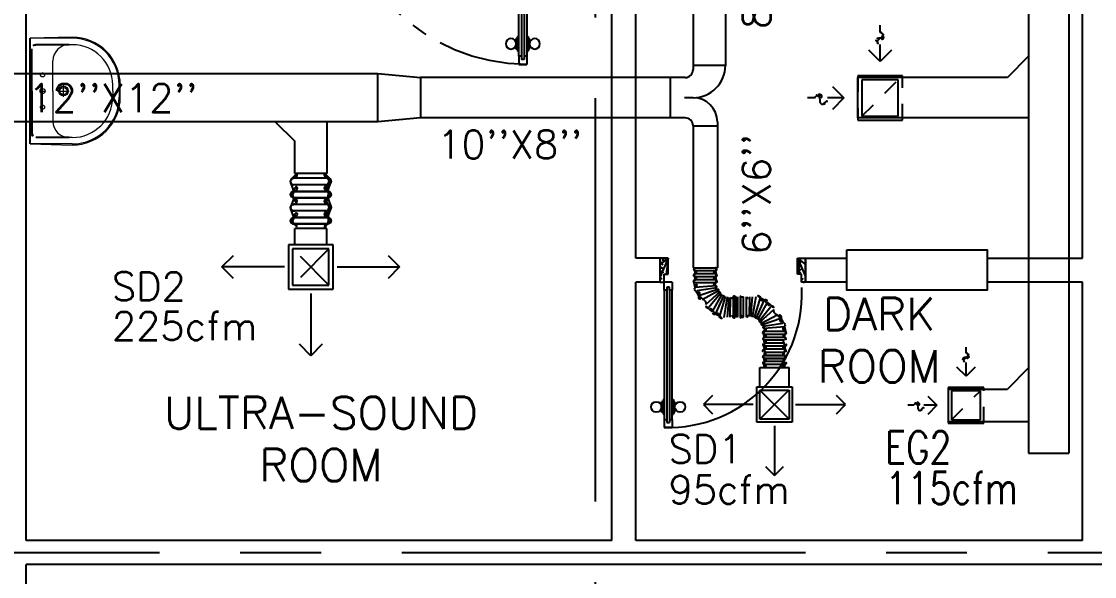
# Model space of a CAD drawing. Extents: x 417866230.2 to 417866327.8, y 43498045.5 to 43498135.4.
# Drawn here: x 417866263.44 to 417866270.09, y 43498103.77 to 43498107.21 of the extents above; entities that cross this region are included whole.
import ezdxf
from ezdxf.enums import TextEntityAlignment as Align

# ---------------------------------------------------------------- set-up
doc = ezdxf.new("R2010")
doc.units = 0
doc.header["$MEASUREMENT"] = 0
for name, pattern in [('CENTERX2', [4, 2.5, -0.5, 0.5, -0.5]), ('DASHED', [0.75, 0.5, -0.25]), ('HIDDEN', [0.375, 0.25, -0.125])]:
    doc.linetypes.add(name, pattern=pattern)
doc.layers.get('0').update_dxf_attribs({"linetype": 'CONTINUOUS'})
for name, color, linetype in [('AXES', 11, 'CENTERX2'), ('DOOR', 9, 'CONTINUOUS'), ('DUCT', 6, 'CONTINUOUS'), ('EXDUCT', 10, 'CONTINUOUS'), ('FIX', 9, 'CONTINUOUS'), ('HAT', 12, 'CONTINUOUS'), ('M-AC-FLEX', 3, 'CONTINUOUS'), ('M-EGU.', 2, 'CONTINUOUS'), ('RM-NAME', 9, 'CONTINUOUS'), ('SCD', 2, 'CONTINUOUS'), ('WALL', 4, 'CONTINUOUS')]:
    doc.layers.add(name, color=color, linetype=linetype)
doc.styles.add('ROMANS', font='ROMANS.shx', dxfattribs={"width": 0.6})

# ---------------------------------------------------------------- blocks, each defined once
blk = doc.blocks.new('RM1')
at = {"layer": 'RM-NAME', "style": 'ROMANS'}
for tag, p in [('ROOMNAME1', (0, 323.8095238059759)), ('ROOMNAME2', (0, 0))]:
    blk.add_attdef(tag, text='', height=200, dxfattribs=at).set_placement(p, align=Align.MIDDLE)
blk = doc.blocks.new('DOOR90')
at = {"layer": 'DOOR', "color": 7, "linetype": 'ByBlock'}
for p, q in [((-150, 0), (0, 0)), ((-150, 0), (-150, -25)), ((0, -50), (-113.7099299924448, 0)), ((0, -50), (-40.1457343158545, 0)), ((0, -50), (0, 0)), ((-1000, -25), (-1050, -25)), ((-1050, -75), (-1050, -25)), ((-1050, -25), (-1050, -75)), ((-1000, -41.9999999999709), (-1020, -41.9999999999709)), ((-1020, -42), (-1020, -58)), ((-1000, -58), (-1020, -58)), ((-1000, -25), (-1000, -41.9999999999709)), ((-1000, -58), (-1000, -75)), ((-877.6424572214019, -17.79999999995925), (-967.6424572214019, -17.79999999995925)), ((-967.6424572214019, -25), (-967.6424572214019, -17.79999999995925)), ((-955.0424572214251, -8.799999999959255), (-890.2424572213786, -8.799999999959255)), ((-955.0424572214251, -17.79999999995925), (-955.0424572214251, -8.799999999959255)), ((-955.0424572214251, -17.79999999995925), (-890.2424572213786, -17.79999999995925)), ((-890.2424572213786, -17.79999999995925), (-890.2424572213786, -8.799999999959255)), ((-877.6424572214019, -25), (-877.6424572214019, -17.79999999995925)), ((-200, -25), (-150, -25)), ((-200, -42), (-200, -25)), ((-180, -42), (-200, -42)), ((-200, -58), (-180, -58)), ((-200, -75), (-200, -58)), ((-180, -58), (-180, -42)), ((-150, -25), (-100, -25)), ((-150, -75), (-150, -25)), ((-100, -25), (-100, -50)), ((0, -50), (-100, -36.64271395650576)), ((-100, -50), (0, -50)), ((-1000, -75), (-1050, -74.99999999947613)), ((-967.6424572214019, -75), (-967.6424572214019, -82.20000000004075)), ((-877.6424572214019, -82.20000000004075), (-967.6424572214019, -82.20000000004075)), ((-955.0424572214251, -82.20000000004075), (-890.2424572213786, -82.20000000004075)), ((-955.0424572214251, -82.20000000004075), (-955.0424572214251, -91.20000000004075)), ((-955.0424572214251, -91.20000000004075), (-890.2424572213786, -91.20000000004075)), ((-890.2424572213786, -82.20000000004075), (-890.2424572213786, -91.20000000004075)), ((-877.6424572214019, -75), (-877.6424572214019, -82.20000000004075)), ((-150, -75), (-200, -75)), ((0, -850), (-113.7099299924448, -900)), ((-100, -875), (-100, -850)), ((0, -850), (-100, -863.3572860434942)), ((-100, -850), (0, -850)), ((0, -850), (-40.1457343158545, -900)), ((0, -850), (0, -900)), ((-150, -875), (-100, -875)), ((-150, -900), (-150, -875)), ((-150, -900), (0, -900)), ((0, -900), (-150, -900))]:
    blk.add_line(p, q, dxfattribs=at)
at = {"layer": 'DOOR', "linetype": 'ByBlock'}
for p, q in [((-200, -25), (-1000, -25)), ((-200, -42), (-1000, -41.9999999999709)), ((-200, -58), (-1000, -58)), ((-1000, -75), (-200, -75))]:
    blk.add_line(p, q, dxfattribs=at)
at = {"layer": 'DOOR', "color": 7, "linetype": 'ByBlock'}
for centre in [(-922.6424572214019, 23.53094421501737), (-922.6424572214019, -123.5309442149592)]:
    blk.add_circle(centre, 32.39999999998526, dxfattribs=at)
for centre, radius, start, end in [((0, -50), 154.4019578127773, 161.1052885482714, 166.2857707768669), ((0, -50), 94.40195781277725, 148.0181880328085, 180), ((0, -50), 134.4019578127773, 158.159849394549, 169.2800236450682), ((0, -50), 114.4019578127773, 154.0838418822192, 167.37742587102), ((0, -50), 74.40195781277725, 137.7764264185456, 180), ((0, -50), 54.40195781277725, 113.2073828924446, 180), ((0, -50), 34.40195781277725, 90, 180), ((0, -50), 14.40195781277725, 90, 180), ((0, -850), 94.40195781277725, 180, 211.9818119671915), ((0, -850), 74.40195781277725, 180, 222.2235735814543), ((0, -850), 54.40195781277725, 180, 246.7926171075554), ((0, -850), 34.40195781277725, 180, 270), ((0, -850), 14.40195781277725, 180, 270), ((0, -850), 154.4019578127773, 193.7142292231331, 198.8947114517286), ((0, -850), 134.4019578127773, 190.7199763549318, 201.840150605451)]:
    blk.add_arc(centre, radius, start, end, dxfattribs=at)
at = {"layer": 'DOOR', "linetype": 'HIDDEN', "ltscale": 0.5}
blk.add_arc((-222.2222222220153, -49.99999999976717), 828.155208510499, 178.270116378131, 275.0030377036063, dxfattribs=at)
blk = doc.blocks.new('DOOR100')
at = {"layer": 'DOOR', "color": 7, "linetype": 'ByBlock'}
for p, q in [((-75.00000000011642, 1250), (-74.99999999959255, 1300.000000000029)), ((-75.00000000011642, 1300), (-25.00000000011642, 1300)), ((-25.00000000011642, 1300), (-75.00000000011642, 1300)), ((-58.00000000011642, 1250), (-58.00000000011642, 1270)), ((-42.00000000011642, 1270), (-58.00000000011642, 1270)), ((-42.00000000011642, 1250), (-42.00000000011642, 1270)), ((-25.00000000011642, 1250), (-25.00000000011642, 1300)), ((-91.20000000018626, 1205.042457221396), (-91.20000000018626, 1140.242457221408)), ((-82.20000000018626, 1205.042457221396), (-91.20000000018626, 1205.042457221396)), ((-82.20000000018626, 1127.642457221402), (-82.20000000018626, 1217.642457221402)), ((-75.00000000011642, 1217.642457221402), (-82.20000000018626, 1217.642457221402)), ((-82.20000000018626, 1205.042457221396), (-82.20000000018626, 1140.242457221408)), ((-58.00000000011642, 1250), (-75.00000000011642, 1250)), ((-25.00000000011642, 1250), (-42.00000000011642, 1250)), ((-25.00000000011642, 1217.642457221402), (-17.80000000004657, 1217.642457221402)), ((-17.80000000004657, 1127.642457221402), (-17.80000000004657, 1217.642457221402)), ((-17.80000000004657, 1205.042457221396), (-17.80000000004657, 1140.242457221408)), ((-17.80000000004657, 1205.042457221396), (-8.800000000046566, 1205.042457221396)), ((-8.800000000046566, 1205.042457221396), (-8.800000000046566, 1140.242457221408)), ((-82.20000000018626, 1140.242457221408), (-91.20000000018626, 1140.242457221408)), ((-17.80000000004657, 1140.242457221408), (-8.800000000046566, 1140.242457221408)), ((-75.00000000011642, 1127.642457221402), (-82.20000000018626, 1127.642457221402)), ((-25.00000000011642, 1127.642457221402), (-17.80000000004657, 1127.642457221402)), ((-75, 200), (-58, 200)), ((-75, 150), (-75, 200)), ((-58, 200), (-58, 180)), ((-42, 200), (-25, 200)), ((-42, 180), (-42, 200)), ((-25, 200), (-25, 150)), ((-1200, 0), (-1200, 150)), ((-1200, 150), (-1175, 150)), ((-1200, 150), (-1200, 0)), ((-1175, 150), (-1175, 100)), ((-75, 150), (-25, 150)), ((-58, 180), (-42, 180)), ((0, 150), (-25, 150)), ((-25, 150), (-25, 100)), ((0, 0), (0, 150)), ((0, 150), (0, 0)), ((-1150, 0), (-1200, 113.7099299924448)), ((-1175, 100), (-1150, 100)), ((-1150, 0), (-1163.357286043465, 100)), ((-1150, 100), (-1150, 0)), ((-50, 0), (0, 113.7099299924448)), ((-50, 100), (-50, 0)), ((-50, 0), (-36.64271395653486, 100)), ((-25, 100), (-50, 100)), ((-1150, 0), (-1200, 40.1457343158545)), ((-1150, 0), (-1200, 0)), ((-50, 0), (0, 40.1457343158545)), ((-50, 0), (0, 0))]:
    blk.add_line(p, q, dxfattribs=at)
at = {"layer": 'DOOR', "linetype": 'ByBlock'}
for p, q in [((-75.00000000011642, 1250), (-75, 200)), ((-58, 200), (-58.00000000011642, 1250)), ((-42, 200), (-42.00000000011642, 1250)), ((-25, 200), (-25.00000000011642, 1250))]:
    blk.add_line(p, q, dxfattribs=at)
at = {"layer": 'DOOR', "color": 7, "linetype": 'ByBlock'}
for centre in [(-123.5309442150756, 1172.642457221402), (23.53094421490096, 1172.642457221402)]:
    blk.add_circle(centre, 32.39999999998526, dxfattribs=at)
at = {"layer": 'DOOR', "linetype": 'HIDDEN', "ltscale": 0.5}
blk.add_arc((-24.99999999965075, 149.9999999994106), 1150.000000000618, 90, 179.9999999995831, dxfattribs=at)
at = {"layer": 'DOOR', "color": 7, "linetype": 'ByBlock'}
for centre, radius, start, end in [((-1150, 0), 154.4019578127773, 103.7142292212167, 108.8947114515936), ((-50, 0), 154.4019578127773, 71.10528854840643, 76.28577077878333), ((-1150, 0), 134.4019578127773, 100.7199763555959, 111.8401506085482), ((-1150, 0), 94.40195781277725, 90, 121.981811965689), ((-1150, 0), 74.40195781277725, 90, 132.2235735847074), ((-50, 0), 94.40195781277725, 58.01818803431096, 90), ((-50, 0), 74.40195781277725, 47.7764264152926, 90), ((-50, 0), 134.4019578127773, 68.15984939145177, 79.28002364440412), ((-50, 0), 114.4019578127773, 64.0838418833441, 77.3774258719247), ((-1150, 0), 54.40195781277725, 90, 156.7926171089788), ((-1150, 0), 34.40195781277725, 90, 180), ((-1150, 0), 14.40195781277725, 90, 180), ((-50, 0), 54.40195781277725, 23.20738289102122, 90), ((-50, 0), 34.40195781277725, 0, 90), ((-50, 0), 14.40195781277725, 0, 90)]:
    blk.add_arc(centre, radius, start, end, dxfattribs=at)
blk = doc.blocks.new('A$C49F1192B')
at = {"layer": 'DOOR', "color": 0, "linetype": 'ByBlock', "xscale": -1, "rotation": 270}
blk.add_blockref('DOOR100', (4.404137143865228e-05, 1200.000004766945), dxfattribs=at)
blk = doc.blocks.new('9RCD')
at = {"color": 2}
blk.add_line((0, 407.0018123015761), (0, 450), dxfattribs=at)
at = {"layer": 'M-EGU.'}
for p, q in [((0, 225), (-70.71067810058594, 295.7106781154871)), ((0, 225), (0, 331.8568842187524)), ((70.71067810058594, 295.7106781154871), (0, 225)), ((-295.7106781005859, 70.7106781154871), (-225, 0)), ((112.5, 112.5), (-112.5, 112.5)), ((-112.5, 112.5), (-112.5, -112.5)), ((112.5, -112.5), (112.5, 112.5)), ((-225, 0), (-326.0625209212303, 0)), ((-225, 0), (-295.7106781005859, -70.7106781154871)), ((-112.5, -112.5), (112.5, -112.5))]:
    blk.add_line(p, q, dxfattribs=at)
at = {"layer": 'M-EGU.', "linetype": 'HIDDEN'}
for p, q in [((137.5, 137.5), (-137.5, 137.5)), ((-137.5, 137.5), (-137.5, -137.5)), ((137.5, -137.5), (137.5, 137.5)), ((-112.5, -112.5), (112.5, 112.5)), ((-137.5, -137.5), (137.5, -137.5))]:
    blk.add_line(p, q, dxfattribs=at)
at = {"layer": 'M-EGU.', "color": 2}
blk.add_line((-405.6814389228821, 0), (-450, 0), dxfattribs=at)
blk.add_lwpolyline([(0, 407.0018123015761, -0.1878616880635112), (18.43714278936386, 395.6368565112352, -0.2026446714702415), (23.37606519460678, 376.0597832798958, -0.6169147816705048), (-1.684169173240662, 367.9626682251692, 0.6687084752237648), (-25.27994006872177, 358.3786232322454, 0.1942850651709176), (-18.16441583633423, 340.4409644380212, 0.1860514396155063), (0, 331.8568842187524)], format="xyb", dxfattribs=at)
at = {"layer": 'M-EGU.'}
blk.add_lwpolyline([(-405.6814389228821, 0, -0.1324001419046424), (-394.5395373106003, 16.0881674438715, -0.15664048728736), (-379.1418001055717, 22.43659400939941, -0.7366118572675341), (-366.5227613449097, -9.034272313117981, 0.7742319307937748), (-352.6021597981453, -39.4474640339613, 0.2033489946306821), (-331.5271716117859, -25.71969064325094, 0.1938082075567039), (-326.0625209212303, 0)], format="xyb", dxfattribs=at)
blk = doc.blocks.new('LAV-003')
at = {"layer": 'FIX', "linetype": 'ByBlock'}
blk.add_line((-327.5, -25), (327.5, -25), dxfattribs=at)
at = {"layer": 'FIX', "linetype": 'Continuous', "lineweight": 20}
for p, q in [((-327.5, -285), (-327.5, -25)), ((327.5, -285), (327.5, -25)), ((0, -165), (-187.4999999999418, -165)), ((0, -165), (187.4999999999418, -165)), ((-287.5, -284.9999999999854), (-287.4999999999418, -264.9999999998545)), ((287.5, -284.9999999999854), (287.4999999999418, -264.9999999998545)), ((0, -535), (-37.5, -535)), ((0, -575), (-37.5, -575)), ((0, -535), (37.5, -535)), ((0, -575), (37.5, -575))]:
    blk.add_line(p, q, dxfattribs=at)
at = {"layer": 'FIX', "linetype": 'ByBlock', "ltscale": 0.3}
for p, q in [((-287.4999999999418, -264.999999999709), (-287.499999999709, -59.99999999749707)), ((-5.820766091346741e-11, -34.99999999755528), (-262.499999999709, -34.99999999752617)), ((5.820766091346741e-11, -34.99999999755528), (262.499999999709, -34.99999999752617)), ((287.4999999999418, -264.999999999709), (287.499999999709, -59.99999999749707))]:
    blk.add_line(p, q, dxfattribs=at)
at = {"layer": 'FIX', "lineweight": 20}
for p, q in [((-15.61226091062417, -100.9398738824166), (15.48742383631179, -100.9398738824166)), ((-2.491287887096405e-08, -85.39003150164353), (-2.491287887096405e-08, -116.4897162631896))]:
    blk.add_line(p, q, dxfattribs=at)
at = {"layer": 'FIX', "linetype": 'DASHED', "lineweight": 20, "ltscale": 0.04}
for p, q in [((0, -193.8699674672098), (0, -266.1300325327902)), ((-35.66062099515693, -230.4694115376333), (36.59944407042349, -230.4694115376333))]:
    blk.add_line(p, q, dxfattribs=at)
at = {"layer": 'FIX', "linetype": 'Continuous', "lineweight": 20}
blk.add_lwpolyline([(294.805849117809, -25.00000000005821), (-5.820766091346741e-11, -25), (-327.5, -25), (-334.5, -284.9999999999854, 0.414213562373095), (-37.5, -582), (0, -581.9999999982538), (37.5, -582, 0.414213562373095), (334.5, -285), (327.5, -25), (5.820766091346741e-11, -25)], format="xyb", dxfattribs=at)
at = {"layer": 'FIX', "linetype": 'HIDDEN', "lineweight": 20, "ltscale": 0.05}
for centre in [(-100, -100.9398738824166), (99.99999997508712, -100.9398738824166)]:
    blk.add_circle(centre, 12.43987389819046, dxfattribs=at)
at = {"layer": 'FIX', "lineweight": 20}
for centre, radius in [((-2.491287887096405e-08, -100.9398738824166), 15.54984237273808), ((0.4694115376332775, -230), 29.5), ((0.4694115376332775, -230), 22.5)]:
    blk.add_circle(centre, radius, dxfattribs=at)
at = {"layer": 'FIX', "linetype": 'ByBlock', "ltscale": 0.3}
for centre, start, end in [((-262.499999999709, -59.99999999752617), 90, 180), ((262.499999999709, -59.99999999752617), 0, 90)]:
    blk.add_arc(centre, 25, start, end, dxfattribs=at)
at = {"layer": 'FIX', "linetype": 'Continuous', "lineweight": 20}
for centre, radius, start, end in [((-187.4999999999418, -265), 100, 90, 180), ((187.4999999999418, -265), 100, 0, 90), ((-37.5, -285), 290, 180, 270), ((-37.5, -285), 250, 180, 270), ((37.5, -285), 290, 270, 0), ((37.5, -285), 250, 270, 0)]:
    blk.add_arc(centre, radius, start, end, dxfattribs=at)

msp = doc.modelspace()

# ---------------------------------------------------------------- linework, layer by layer
at = {"layer": 'AXES'}
for p, q in [((417866266.9968632, 43498056.23778734), (417866266.9968632, 43498134.71525928)), ((417866241.7968633, 43498103.92208099), (417866300.0368633, 43498103.92208099))]:
    msp.add_line(p, q, dxfattribs=at)
at = {"layer": 'DUCT'}
for p, q in [((417866267.6013017, 43498108.46433789), (417866267.6013017, 43498106.91546624)), ((417866267.8013017, 43498108.46433789), (417866267.8013017, 43498106.94046624)), ((417866267.8013017, 43498106.94046624), (417866267.6013017, 43498106.94046624)), ((417866263.010471, 43498106.89046624), (417866265.649501, 43498106.89046624)), ((417866265.649501, 43498106.59046624), (417866265.649501, 43498106.89046624)), ((417866265.649501, 43498106.89046624), (417866265.9126702, 43498106.86546624)), ((417866265.9126702, 43498106.86546624), (417866265.9126702, 43498106.61546624)), ((417866267.5513017, 43498106.86546624), (417866265.9126702, 43498106.86546624)), ((417866267.458402, 43498106.86546624), (417866267.458402, 43498106.61546624)), ((417866267.6013017, 43498106.74046624), (417866267.5478134, 43498106.74046624)), ((417866267.6013017, 43498106.74046624), (417866267.6013017, 43498106.74046624)), ((417866265.649501, 43498106.59046624), (417866263.160471, 43498106.59046624)), ((417866265.0138133, 43498106.59046624), (417866265.1338133, 43498106.47046624)), ((417866265.3338133, 43498106.59046624), (417866265.3338133, 43498106.27107387)), ((417866265.9126702, 43498106.61546624), (417866265.649501, 43498106.59046624)), ((417866267.5513017, 43498106.61546624), (417866265.9126702, 43498106.61546624)), ((417866267.7513018, 43498106.59046624), (417866267.7513018, 43498105.68659762)), ((417866267.6013017, 43498106.56546624), (417866267.6013017, 43498105.68659762)), ((417866267.6013017, 43498106.56546624), (417866267.7513018, 43498106.56546624)), ((417866265.1338133, 43498106.27107387), (417866265.1338133, 43498106.47046624)), ((417866265.3338133, 43498106.27107387), (417866265.1338133, 43498106.27107387)), ((417866267.6013017, 43498105.68659762), (417866267.7513018, 43498105.68659762))]:
    msp.add_line(p, q, dxfattribs=at)
for centre, radius, start, end in [((417866267.5513017, 43498106.91546624), 0.05, 270, 359.9999999978946), ((417866267.6013017, 43498106.94046624), 0.2, 270, 0), ((417866267.6013017, 43498106.59046624), 0.15, 0, 90), ((417866267.5513017, 43498106.56546624), 0.05, 3.676619434022019e-09, 90)]:
    msp.add_arc(centre, radius, start, end, dxfattribs=at)
at = {"layer": 'EXDUCT', "linetype": 'Continuous'}
for p, q in [((417866269.9286941, 43498109.49867202), (417866269.9286941, 43498104.53869274)), ((417866269.6786941, 43498109.35084293), (417866269.6786941, 43498104.53869274)), ((417866269.6786941, 43498106.99729039), (417866269.5468699, 43498106.86546624)), ((417866269.5468699, 43498106.86546624), (417866268.6218132, 43498106.86546624)), ((417866268.6218132, 43498106.61546624), (417866268.6218132, 43498106.86546624)), ((417866269.6786941, 43498106.61546624), (417866268.6218132, 43498106.61546624)), ((417866269.6786941, 43498105.06648608), (417866269.5468699, 43498104.93466192)), ((417866269.1810757, 43498104.93466192), (417866269.5468699, 43498104.93466192)), ((417866269.1810757, 43498104.93466192), (417866269.1810757, 43498104.73466193)), ((417866269.1810757, 43498104.73466193), (417866269.6786941, 43498104.73466193)), ((417866269.6786941, 43498104.53869274), (417866269.9286941, 43498104.53869274))]:
    msp.add_line(p, q, dxfattribs=at)
at = {"layer": 'M-AC-FLEX', "color": 11}
for p, q in [((417866265.3392181, 43498106.24174421), (417866265.1291226, 43498106.24174421)), ((417866265.3392181, 43498106.24174409), (417866265.1291226, 43498106.24174409)), ((417866265.3392181, 43498106.20101075), (417866265.1291226, 43498106.20101075)), ((417866265.3392181, 43498106.20101051), (417866265.1291226, 43498106.20101051)), ((417866265.1287655, 43498106.16027372), (417866265.338861, 43498106.16027372)), ((417866265.1287655, 43498106.16027372), (417866265.338861, 43498106.16027372)), ((417866265.1287655, 43498106.12025432), (417866265.338861, 43498106.12025432)), ((417866265.1287655, 43498106.12025432), (417866265.338861, 43498106.12025432)), ((417866265.3392181, 43498106.16027699), (417866265.1291226, 43498106.16027699)), ((417866265.3392181, 43498106.16027699), (417866265.1291226, 43498106.16027699)), ((417866265.3392181, 43498106.1202511), (417866265.1291226, 43498106.1202511)), ((417866265.3392181, 43498106.1202511), (417866265.1291226, 43498106.1202511)), ((417866265.3392181, 43498106.07951759), (417866265.1291226, 43498106.07951759)), ((417866265.3392181, 43498106.07951741), (417866265.1291226, 43498106.07951741)), ((417866265.1287655, 43498105.99804716), (417866265.338861, 43498105.99804716)), ((417866265.1287655, 43498105.99804716), (417866265.338861, 43498105.99804716)), ((417866265.3392181, 43498106.03878407), (417866265.1291226, 43498106.03878407)), ((417866265.3392181, 43498106.03878389), (417866265.1291226, 43498106.03878389)), ((417866265.3392181, 43498105.99805038), (417866265.1291226, 43498105.99805038)), ((417866265.3392181, 43498105.99805038), (417866265.1291226, 43498105.99805038)), ((417866265.1287655, 43498105.95802777), (417866265.338861, 43498105.95802777)), ((417866265.1287655, 43498105.95802777), (417866265.338861, 43498105.95802777)), ((417866265.3392181, 43498105.95802449), (417866265.1291226, 43498105.95802449)), ((417866265.3392181, 43498105.95802449), (417866265.1291226, 43498105.95802449)), ((417866267.6134957, 43498105.68659762), (417866267.7391077, 43498105.68659762)), ((417866267.7392722, 43498105.66815519), (417866267.6136602, 43498105.66815519)), ((417866267.7392722, 43498105.64938511), (417866267.6136602, 43498105.64938511)), ((417866267.7392722, 43498105.63061508), (417866267.6136602, 43498105.63061508)), ((417866267.7392722, 43498105.61184501), (417866267.6136602, 43498105.61184501)), ((417866267.7392722, 43498105.59307498), (417866267.6136602, 43498105.59307498)), ((417866267.7392722, 43498105.574305), (417866267.6143014, 43498105.56471061)), ((417866267.745464, 43498105.56188635), (417866267.6255246, 43498105.54422592)), ((417866267.751175, 43498105.55160903), (417866267.6370872, 43498105.51290544)), ((417866267.7575814, 43498105.54414262), (417866267.6565078, 43498105.48867363)), ((417866267.7640992, 43498105.53475513), (417866267.6794285, 43498105.45875233)), ((417866267.7687095, 43498105.52581657), (417866267.6982613, 43498105.43944801)), ((417866267.7765532, 43498105.51912697), (417866267.7188722, 43498105.41543936)), ((417866267.7887322, 43498105.51341017), (417866267.7401161, 43498105.40310367)), ((417866267.8003975, 43498105.50910334), (417866267.7637156, 43498105.38667492)), ((417866267.9691862, 43498105.37996664), (417866267.9908264, 43498105.5090012)), ((417866267.8120911, 43498105.5066646), (417866267.7904509, 43498105.37763003)), ((417866267.8219545, 43498105.50270442), (417866267.8120164, 43498105.38074201)), ((417866267.8307863, 43498105.38074201), (417866267.8324361, 43498105.50103959)), ((417866267.8495564, 43498105.50635403), (417866267.8495564, 43498105.38074201)), ((417866267.8623568, 43498105.5065484), (417866267.8623568, 43498105.38093632)), ((417866267.8623568, 43498105.38093628), (417866267.8623568, 43498105.5065483)), ((417866267.8758954, 43498105.38090638), (417866267.8758954, 43498105.5065184)), ((417866267.8758955, 43498105.5065185), (417866267.8758955, 43498105.38090643)), ((417866267.8946443, 43498105.38090626), (417866267.8946443, 43498105.50651833)), ((417866267.8946444, 43498105.38090626), (417866267.8946444, 43498105.50651833)), ((417866267.8946655, 43498105.5065185), (417866267.8946655, 43498105.38090643)), ((417866267.8946655, 43498105.38090638), (417866267.8946655, 43498105.5065184)), ((417866267.9134144, 43498105.38090626), (417866267.9134144, 43498105.50651833)), ((417866267.9134144, 43498105.38090626), (417866267.9134144, 43498105.50651833)), ((417866267.9134144, 43498105.38027708), (417866267.9134144, 43498105.50588915)), ((417866267.9318553, 43498105.38027708), (417866267.9318553, 43498105.50588915)), ((417866267.9504908, 43498105.50588922), (417866267.9488411, 43498105.38559165)), ((417866267.9593227, 43498105.38392682), (417866267.9692609, 43498105.50588922)), ((417866267.9808797, 43498105.3775279), (417866268.0175617, 43498105.49995632)), ((417866267.992545, 43498105.37322106), (417866268.0411611, 43498105.48352756)), ((417866268.004724, 43498105.36750426), (417866268.062405, 43498105.47119188)), ((417866268.0125676, 43498105.36081466), (417866268.0830159, 43498105.44718322)), ((417866268.0171779, 43498105.35187611), (417866268.1018487, 43498105.4278789)), ((417866268.0236958, 43498105.34248862), (417866268.1247694, 43498105.39795761)), ((417866268.0301022, 43498105.3350222), (417866268.14419, 43498105.37372579)), ((417866268.0358132, 43498105.32474489), (417866268.1557526, 43498105.34240531)), ((417866268.0420049, 43498105.31232624), (417866268.1669759, 43498105.32192063)), ((417866268.0420049, 43498105.29355626), (417866268.167617, 43498105.29355626)), ((417866268.0420049, 43498105.27478623), (417866268.167617, 43498105.27478623)), ((417866268.0420049, 43498105.25601616), (417866268.167617, 43498105.25601616)), ((417866268.1677815, 43498105.23757371), (417866268.0421695, 43498105.23757371)), ((417866268.1677815, 43498105.21880364), (417866268.0421695, 43498105.21880364)), ((417866268.1677815, 43498105.20003366), (417866268.0421695, 43498105.20003366)), ((417866268.1677815, 43498105.20003366), (417866268.0421695, 43498105.20003366)), ((417866268.1677815, 43498105.20003361), (417866268.0421695, 43498105.20003361)), ((417866268.1677815, 43498105.20003361), (417866268.0421695, 43498105.20003361)), ((417866268.1677815, 43498105.18126359), (417866268.0421695, 43498105.18126359)), ((417866268.1677815, 43498105.18126359), (417866268.0421695, 43498105.18126359)), ((417866268.1677815, 43498105.18126354), (417866268.0421695, 43498105.18126354)), ((417866268.1677815, 43498105.18126354), (417866268.0421695, 43498105.18126354)), ((417866268.0420049, 43498105.14372501), (417866268.167617, 43498105.14372501)), ((417866268.0420049, 43498105.12528104), (417866268.167617, 43498105.12528104)), ((417866268.1677815, 43498105.16249356), (417866268.0421695, 43498105.16249356)), ((417866268.1677815, 43498105.14372348), (417866268.0421695, 43498105.14372348)), ((417866268.1677815, 43498105.12528257), (417866268.0421695, 43498105.12528257)), ((417866268.1677815, 43498105.10651249), (417866268.0421695, 43498105.10651249)), ((417866268.1677815, 43498105.08774251), (417866268.0421695, 43498105.08774251)), ((417866268.1677815, 43498105.08774251), (417866268.0421695, 43498105.08774251)), ((417866268.1677815, 43498105.08774247), (417866268.0421695, 43498105.08774247)), ((417866268.1677815, 43498105.08774247), (417866268.0421695, 43498105.08774247))]:
    msp.add_line(p, q, dxfattribs=at)
at = {"layer": 'M-AC-FLEX'}
for points in [[(417866265.1474112, 43498106.27107388, -0.5549272424908399), (417866265.1291226, 43498106.24174426, 0.9999999999999997), (417866265.1291226, 43498106.20101057)], [(417866265.1291226, 43498106.16027687, 1), (417866265.1291226, 43498106.20101057, -0.9999999999999997), (417866265.1291226, 43498106.24174426)], [(417866265.1474112, 43498106.27107386, -0.1127876214030539), (417866265.1494889, 43498106.26224189)], [(417866265.3392181, 43498106.16027687, -1), (417866265.3392181, 43498106.20101057, 0.9999999999999997), (417866265.3392181, 43498106.24174426)], [(417866265.3392181, 43498106.24174426, -0.5549272424908399), (417866265.3209295, 43498106.27107388, -0.5549272424908399)], [(417866265.3209295, 43498106.27107388, 0.5549272424908399), (417866265.3392181, 43498106.24174426, -0.9999999999999997), (417866265.3392181, 43498106.20101057)], [(417866265.3209295, 43498106.27107386, 0.112787447354993), (417866265.3188518, 43498106.26224189)], [(417866265.3392181, 43498106.24174426, -1), (417866265.3392181, 43498106.20101057)], [(417866265.3392181, 43498106.20101057, 1), (417866265.3392181, 43498106.24174426)], [(417866265.3392181, 43498106.20101057, 1), (417866265.3392181, 43498106.16027687)], [(417866265.1291226, 43498106.16027687, 0.9998379277357049), (417866265.1284084, 43498106.12025116)], [(417866265.1291226, 43498106.16027687, 0.9998379277357049), (417866265.1284084, 43498106.12025116)], [(417866265.1291226, 43498106.12025116, -0.9998379277357049), (417866265.1284084, 43498106.16027687)], [(417866265.1291226, 43498106.12025116, -0.9998379277357049), (417866265.1284084, 43498106.16027687)], [(417866265.1291226, 43498106.12025116, -1), (417866265.1291226, 43498106.07951765, 0.9999999999999997), (417866265.1291226, 43498106.03878383)], [(417866265.1291329, 43498106.16027699, -0.004509969774748916), (417866265.1287655, 43498106.16027378, 0.008922227067377475), (417866265.1280513, 43498106.16027378)], [(417866265.1287655, 43498106.16027378, 0.008922204748517097), (417866265.1280513, 43498106.16027378)], [(417866265.1287655, 43498106.12025438, -0.008922204748517097), (417866265.1280513, 43498106.12025438)], [(417866265.1291329, 43498106.1202511, 0.004509969774748916), (417866265.1287655, 43498106.12025438, -0.008922227067377475), (417866265.1280513, 43498106.12025438)], [(417866265.1284084, 43498106.16027687, -0.004461024754221227), (417866265.1287655, 43498106.16027378)], [(417866265.1284084, 43498106.16027687, -0.004461024754221227), (417866265.1287655, 43498106.16027378)], [(417866265.1284084, 43498106.12025116, 0.004461024754221227), (417866265.1287655, 43498106.12025438)], [(417866265.1284084, 43498106.12025116, 0.004461024754221227), (417866265.1287655, 43498106.12025438)], [(417866265.3392181, 43498106.07951765, -1), (417866265.3392181, 43498106.12025116)], [(417866265.3392181, 43498106.12025116, 1), (417866265.3392181, 43498106.07951765, -0.9999999999999997), (417866265.3392181, 43498106.03878383)], [(417866265.3384936, 43498106.16027699, 0.004509969774748916), (417866265.338861, 43498106.16027378, -1.018005099723095), (417866265.338861, 43498106.12025438)], [(417866265.3384936, 43498106.1202511, -0.004509969774748916), (417866265.338861, 43498106.12025438, 1.018005099723095), (417866265.338861, 43498106.16027378)], [(417866265.1396692, 43498106.08246104, -0.1369257449940784), (417866265.1291226, 43498106.07951765, 0.9999999999999997), (417866265.1291226, 43498106.03878383)], [(417866265.1396692, 43498106.03584044, 0.1369257449940784), (417866265.1291226, 43498106.03878383, -0.9999999999999997), (417866265.1291226, 43498106.07951765)], [(417866265.1291226, 43498105.99805032, 1), (417866265.1291226, 43498106.03878383, -0.9999999999999997), (417866265.1291226, 43498106.07951765)], [(417866265.3392181, 43498105.99805032, -1), (417866265.3392181, 43498106.03878383, 0.9999999999999997), (417866265.3392181, 43498106.07951765)], [(417866265.3286715, 43498106.08246104, 0.1369257449940784), (417866265.3392181, 43498106.07951765, -0.9999999999999997), (417866265.3392181, 43498106.03878383)], [(417866265.3286715, 43498106.03584044, -0.1369257449940784), (417866265.3392181, 43498106.03878383, 0.9999999999999997), (417866265.3392181, 43498106.07951765)], [(417866265.3392181, 43498106.03878383, 1), (417866265.3392181, 43498106.07951765)], [(417866265.3392181, 43498106.07951765, -1), (417866265.3392181, 43498106.03878383)], [(417866265.3392181, 43498106.07951765, -1), (417866265.3392181, 43498106.03878383)], [(417866265.3392181, 43498106.03878383, 1), (417866265.3392181, 43498106.07951765)], [(417866265.1291226, 43498105.99805032, 0.9998379277357049), (417866265.1284084, 43498105.95802461)], [(417866265.1291226, 43498105.99805032, 0.9998379277357049), (417866265.1284084, 43498105.95802461)], [(417866265.1291226, 43498105.95802461, -0.9998379277357049), (417866265.1284084, 43498105.99805032)], [(417866265.1291226, 43498105.95802461, -0.9998379277357049), (417866265.1284084, 43498105.99805032)], [(417866265.1291329, 43498105.99805038, -0.004509969774748916), (417866265.1287655, 43498105.9980471, 0.008922227067377475), (417866265.1280513, 43498105.9980471)], [(417866265.1287655, 43498105.9980471, 0.008922204748517097), (417866265.1280513, 43498105.9980471)], [(417866265.1284084, 43498105.99805032, -0.004461024754221227), (417866265.1287655, 43498105.9980471)], [(417866265.1284084, 43498105.99805032, -0.004461024754221227), (417866265.1287655, 43498105.9980471)], [(417866265.3392181, 43498106.03878383, 1), (417866265.3392181, 43498105.99805032)], [(417866265.3384936, 43498105.99805038, 0.004509969774748916), (417866265.338861, 43498105.9980471, -1.018005099723095), (417866265.338861, 43498105.95802771)], [(417866265.3384936, 43498105.95802449, -0.004509969774748916), (417866265.338861, 43498105.95802771, 1.018005099723095), (417866265.338861, 43498105.9980471)], [(417866265.1291329, 43498105.95802449, 0.004509969774748916), (417866265.1287655, 43498105.95802771, -0.008922227067377475), (417866265.1280513, 43498105.95802771)], [(417866265.1287655, 43498105.95802771, -0.008922204748517097), (417866265.1280513, 43498105.95802771)], [(417866265.1284084, 43498105.95802461, 0.004461024754221227), (417866265.1287655, 43498105.95802771)], [(417866265.1284084, 43498105.95802461, 0.004461024754221227), (417866265.1287655, 43498105.95802771)], [(417866265.1291226, 43498105.95802461, -0.5487618395241279), (417866265.1475774, 43498105.92904224, -0.5487618395241279)], [(417866265.3207633, 43498105.92904224, -0.5487618395241279), (417866265.3392181, 43498105.95802461)], [(417866265.3392181, 43498105.95802461, 0.5487618395241279), (417866265.3207633, 43498105.92904224, 0.5487618395241279)], [(417866267.6136602, 43498105.66815523, -0.9998379277357049), (417866267.6133312, 43498105.6865991)], [(417866267.6136602, 43498105.66815523, -1), (417866267.6136602, 43498105.64938521, 0.9999999999999997), (417866267.6136602, 43498105.63061508)], [(417866267.6136605, 43498105.63061508, 3.28694098947849e-06), (417866267.6136602, 43498105.63061508, -0.9999999999999997), (417866267.6136602, 43498105.64938521)], [(417866267.6134957, 43498105.68659762, 0.008922228172690647), (417866267.6131666, 43498105.68659762)], [(417866267.6133312, 43498105.66815523, 0.004461024754221227), (417866267.6134957, 43498105.66815671)], [(417866267.7392722, 43498105.64938521, -1), (417866267.7392722, 43498105.66815523)], [(417866267.7392722, 43498105.66815523, 1), (417866267.7392722, 43498105.64938521, -0.9999999999999997), (417866267.7392722, 43498105.63061508)], [(417866267.7391077, 43498105.68659762, -1.018006135280159), (417866267.7391077, 43498105.66815671)], [(417866267.7392722, 43498105.63061508, 1), (417866267.7392722, 43498105.64938521)], [(417866267.6136602, 43498105.63061512, -1), (417866267.6136602, 43498105.6118451, 0.9999999999999997), (417866267.6136602, 43498105.59307498)], [(417866267.6143014, 43498105.56471065, 0.6615783930473179), (417866267.6136602, 43498105.59307498, -0.9999999999999997), (417866267.6136602, 43498105.6118451)], [(417866267.6133311, 43498105.63061512, 0.004461024754221227), (417866267.6134957, 43498105.63061661)], [(417866267.6136602, 43498105.63061512, -0.008765830447769818), (417866267.6133369, 43498105.63061508, -0.008765830447769818)], [(417866267.7392722, 43498105.59307498, 0.9874952921248068), (417866267.7390395, 43498105.57430208, 0.6067944643373333)], [(417866267.7392722, 43498105.6118451, -1), (417866267.7392722, 43498105.63061512)], [(417866267.7392722, 43498105.63061512, 1), (417866267.7392722, 43498105.6118451, -0.9999999999999997), (417866267.7392722, 43498105.59307498)], [(417866267.7390395, 43498105.57430208, -0.8795186256916419), (417866267.745464, 43498105.56188639, 1.034976402134338), (417866267.751175, 43498105.55160903)], [(417866267.7392722, 43498105.59307498, 1), (417866267.7392722, 43498105.6118451)], [(417866267.6367844, 43498105.51281046, 0.5624423143818801), (417866267.6255246, 43498105.54422597, -0.8035913462615775), (417866267.6143014, 43498105.56471065)], [(417866267.6370872, 43498105.51290544, 0.6044365867371791), (417866267.6565078, 43498105.48867363, -0.4979927686968896), (417866267.6794285, 43498105.45875234)], [(417866267.751175, 43498105.55160903, -1.125229476541332), (417866267.7575814, 43498105.54414257, 1.125109979971999), (417866267.7651443, 43498105.53532981, 0.8939543854193712)], [(417866267.7651443, 43498105.53532981, -0.6981972938900255), (417866267.7687095, 43498105.52581657, 1.180405310186322), (417866267.7765532, 43498105.51912693)], [(417866267.7765532, 43498105.51912693, -0.8502721617339409), (417866267.7891664, 43498105.51589955, 1.072461327911159), (417866267.8011426, 43498105.51039175)], [(417866267.8011426, 43498105.51039175, -0.7889296185133154), (417866267.812065, 43498105.50607837, 1.030272386508582), (417866267.8219545, 43498105.50270442)], [(417866267.8946655, 43498105.50651849, 1), (417866267.8758954, 43498105.50651849)], [(417866267.9134355, 43498105.50651831, -1), (417866267.8946655, 43498105.50651831, 0.9999999999999997), (417866267.8758954, 43498105.50651831)], [(417866267.8758954, 43498105.50651831, -1), (417866267.8946655, 43498105.50651831)], [(417866267.8917581, 43498105.51328913, -0.204245412882461), (417866267.8946443, 43498105.50651833)], [(417866267.9318553, 43498105.50588915, 1.018004819332505), (417866267.9134144, 43498105.50588915)], [(417866267.9317208, 43498105.50588913, 1), (417866267.9504908, 43498105.50588913, -0.9999999999999997), (417866267.9692609, 43498105.50588913)], [(417866267.9907879, 43498105.50877146, -0.5759394280693508), (417866267.9692609, 43498105.50588913, 0.9999999999999997), (417866267.9504908, 43498105.50588913)], [(417866268.0175617, 43498105.49995632, 0.66504159873545), (417866267.9908264, 43498105.50900116)], [(417866267.7637156, 43498105.38667492, 0.6527634990281133), (417866267.7401161, 43498105.40310372, -0.7640765146034335), (417866267.7188722, 43498105.41543945, 0.4285672725861293), (417866267.6982613, 43498105.43944801, -0.6960926082544788), (417866267.6794285, 43498105.45875234)], [(417866267.8219545, 43498105.50270442, -0.6358369232681167), (417866267.8324361, 43498105.50103954, -0.7241608813488177)], [(417866267.8324361, 43498105.50103954, 0.7366520280887503), (417866267.8495564, 43498105.50635404)], [(417866267.8495564, 43498105.50635404, -0.6067944643373333), (417866267.8347889, 43498105.49866604, -0.6067944643373333)], [(417866267.8946443, 43498105.50651833, 1), (417866267.9134144, 43498105.50651833, -3.175538698382552e-07), (417866267.9134144, 43498105.50651834, -3.175538698382552e-07)], [(417866267.9134144, 43498105.50651833, -0.997748384512735), (417866267.8946444, 43498105.50647602, -0.997748384512735)], [(417866267.8946443, 43498105.50651833, 1), (417866267.9134144, 43498105.50651833)], [(417866267.9317208, 43498105.50588913, 0.6067944643373333), (417866267.9464884, 43498105.49820112, 0.6067944643373333)], [(417866268.0175617, 43498105.49995632, 0.6527634990281133), (417866268.0411611, 43498105.48352752, -0.7640765146034335), (417866268.062405, 43498105.47119179, 0.4285672725861293), (417866268.0830159, 43498105.44718323, -0.6960926082544788), (417866268.1018487, 43498105.42787889)], [(417866267.7637156, 43498105.38667492, 0.66504159873545), (417866267.7904509, 43498105.37763008)], [(417866267.7904894, 43498105.37785978, -0.5759394280693508), (417866267.8120164, 43498105.38074211, 0.9999999999999997), (417866267.8307864, 43498105.38074211)], [(417866267.8495564, 43498105.38074211, 1), (417866267.8307864, 43498105.38074211, -0.9999999999999997), (417866267.8120164, 43498105.38074211)], [(417866267.8307864, 43498105.38074211, -0.9999996824478444), (417866267.8495564, 43498105.38074211)], [(417866267.8495564, 43498105.38074211, 0.6067944643373333), (417866267.8347889, 43498105.38843011, 0.6067944643373333)], [(417866267.9117858, 43498105.38622088, 0.7366527042480485), (417866267.8946655, 43498105.38090638, -0.9999999999999997), (417866267.8758954, 43498105.38090638)], [(417866267.8758954, 43498105.38087653, 0.9986194377822735), (417866267.8946655, 43498105.38090643)], [(417866267.8758954, 43498105.38090638, 1), (417866267.8946655, 43498105.38090638)], [(417866267.8917581, 43498105.37413546, 0.204245412882461), (417866267.8946443, 43498105.38090626)], [(417866267.9134144, 43498105.38090626, 0.997748384512735), (417866267.8946444, 43498105.38094857, 0.997748384512735)], [(417866267.8946443, 43498105.38090626, -1), (417866267.9134144, 43498105.38090626, 3.175538698382552e-07), (417866267.9134144, 43498105.38090625, 3.175538698382552e-07)], [(417866267.8946443, 43498105.38090626, -1), (417866267.9134144, 43498105.38090626)], [(417866267.9134129, 43498105.38044158, 0.9998379277357049), (417866267.9318568, 43498105.38011257)], [(417866267.9318568, 43498105.38044158, -0.9998379277357049), (417866267.9134129, 43498105.38011257)], [(417866267.9318553, 43498105.38027707, -0.008922228172690647), (417866267.9318553, 43498105.37994797)], [(417866267.9318568, 43498105.38044158, -0.5689128337384955), (417866267.948852, 43498105.38558876, -0.6067944643373333)], [(417866267.9593227, 43498105.38392682, -0.6358369232681167), (417866267.9488411, 43498105.38559169, -0.7241608813488177)], [(417866267.9801346, 43498105.37623949, -0.7889296185133154), (417866267.9692123, 43498105.38055287, 1.030272386508582), (417866267.9593227, 43498105.38392682)], [(417866268.004724, 43498105.36750431, -0.8502721617339409), (417866267.9921108, 43498105.37073169, 1.072461327911159), (417866267.9801346, 43498105.37623949)], [(417866268.14419, 43498105.37372579, 0.6044365867371791), (417866268.1247694, 43498105.3979576, -0.4979927686968896), (417866268.1018487, 43498105.42787889)], [(417866268.016133, 43498105.35130142, -0.6981972938900255), (417866268.0125676, 43498105.36081467, 1.180405310186322), (417866268.004724, 43498105.36750431)], [(417866268.0301022, 43498105.3350222, -1.125229476541332), (417866268.0236958, 43498105.34248867, 1.125109979971999), (417866268.016133, 43498105.35130142, 0.8939543854193712)], [(417866268.0422376, 43498105.31232915, -0.8795186256916419), (417866268.0358132, 43498105.32474484, 1.034976402134338), (417866268.0301022, 43498105.3350222)], [(417866268.0420049, 43498105.29355625, 0.9874952921248068), (417866268.0422376, 43498105.31232915, 0.6067944643373333)], [(417866268.1444928, 43498105.37382077, 0.5624423143818801), (417866268.1557526, 43498105.34240527, -0.8035913462615775), (417866268.1669759, 43498105.32192058)], [(417866268.1669759, 43498105.32192058, 0.6615783930473179), (417866268.167617, 43498105.29355625, -0.9999999999999997), (417866268.167617, 43498105.27478614)], [(417866268.0420049, 43498105.29355625, 1), (417866268.0420049, 43498105.27478614)], [(417866268.0420049, 43498105.25601611, 1), (417866268.0420049, 43498105.27478614, -0.9999999999999997), (417866268.0420049, 43498105.29355625)], [(417866268.0421695, 43498105.18126354, 0.9999999999999997), (417866268.0421695, 43498105.20003366, -0.9999999999999997), (417866268.0421695, 43498105.21880359, 1), (417866268.0421695, 43498105.23757372, -1.018005099723095), (417866268.0421695, 43498105.25601462)], [(417866268.0420049, 43498105.27478614, -1), (417866268.0420049, 43498105.25601611)], [(417866268.167617, 43498105.25601611, -1), (417866268.167617, 43498105.27478614, 0.9999999999999997), (417866268.167617, 43498105.29355625)], [(417866268.167617, 43498105.25601611, -0.9998379277357049), (417866268.1679461, 43498105.23757223)], [(417866268.1679461, 43498105.25601611, 0.004461024754221227), (417866268.1677815, 43498105.25601462)], [(417866268.0421695, 43498105.20003366, -0.9999999999999997), (417866268.0421695, 43498105.18126354, 0.9999999999999997), (417866268.0421695, 43498105.16249361, -1), (417866268.0421695, 43498105.14372348, 1.018005099723095), (417866268.0421695, 43498105.12528256)], [(417866268.0421695, 43498105.18126354, 1), (417866268.0421695, 43498105.20003366, -0.204245412882461), (417866268.0353987, 43498105.20291986, -0.204245412882461)], [(417866268.0353987, 43498105.20291986, 0.204245412882461), (417866268.0421695, 43498105.20003366)], [(417866268.0421695, 43498105.18126354, 1), (417866268.0421695, 43498105.20003366, -0.204245412882461), (417866268.0353987, 43498105.20291986, -0.204245412882461)], [(417866268.0353987, 43498105.20291986, 0.204245412882461), (417866268.0421695, 43498105.20003366)], [(417866268.0421695, 43498105.20003366, -1), (417866268.0421695, 43498105.18126354, 0.204245412882461), (417866268.0353987, 43498105.17837734, 0.204245412882461)], [(417866268.0421695, 43498105.20003366, -1), (417866268.0421695, 43498105.18126354, 0.204245412882461), (417866268.0353987, 43498105.17837734, 0.204245412882461)], [(417866268.0353987, 43498105.17837734, -0.204245412882461), (417866268.0421695, 43498105.18126354)], [(417866268.0353987, 43498105.17837734, -0.204245412882461), (417866268.0421695, 43498105.18126354)], [(417866268.0421695, 43498105.20003366, -1), (417866268.0421695, 43498105.18126354)], [(417866268.0421695, 43498105.18126354, 1), (417866268.0421695, 43498105.20003366)], [(417866268.1677815, 43498105.18126354, -1), (417866268.1677815, 43498105.20003366, 0.9999999999999997), (417866268.1677815, 43498105.21880359, -0.9999999999999997), (417866268.1677815, 43498105.23757372, 0.008922227067377475), (417866268.1681107, 43498105.23757372, 0.008922227067377475)], [(417866268.1677815, 43498105.18126354, -1), (417866268.1677815, 43498105.20003366, 0.204245412882461), (417866268.1745524, 43498105.20291986, 0.204245412882461)], [(417866268.1677815, 43498105.18126354, -1), (417866268.1677815, 43498105.20003366, 0.204245412882461), (417866268.1745524, 43498105.20291986, 0.204245412882461)], [(417866268.1677815, 43498105.20003366, 1), (417866268.1677815, 43498105.18126354, -0.204245412882461), (417866268.1745524, 43498105.17837734, -0.204245412882461)], [(417866268.1677815, 43498105.20003366, 1), (417866268.1677815, 43498105.18126354)], [(417866268.1677815, 43498105.20003366, 1), (417866268.1677815, 43498105.18126354, -0.9999999999999997), (417866268.1677815, 43498105.16249361, 0.9999999999999997), (417866268.1677815, 43498105.14372348, -0.008922227067377475), (417866268.1681107, 43498105.14372348, -0.008922227067377475)], [(417866268.1677815, 43498105.20003366, 1), (417866268.1677815, 43498105.18126354, -0.204245412882461), (417866268.1745524, 43498105.17837734, -0.204245412882461)], [(417866268.1677815, 43498105.18126354, -1), (417866268.1677815, 43498105.20003366)], [(417866268.1745524, 43498105.20291986, -0.204245412882461), (417866268.1677815, 43498105.20003366)], [(417866268.1745524, 43498105.20291986, -0.204245412882461), (417866268.1677815, 43498105.20003366)], [(417866268.1745524, 43498105.17837734, 0.204245412882461), (417866268.1677815, 43498105.18126354)], [(417866268.1745524, 43498105.17837734, 0.204245412882461), (417866268.1677815, 43498105.18126354)], [(417866268.0421695, 43498105.06897239, 0.9999999999999997), (417866268.0421695, 43498105.08774251, -0.9999999999999997), (417866268.0421695, 43498105.10651245, 1), (417866268.0421695, 43498105.12528256, -1.018005099723095), (417866268.0421695, 43498105.14372348)], [(417866268.0420349, 43498105.14372502, -0.0007964225771363877), (417866268.0420049, 43498105.14372496)], [(417866268.0420349, 43498105.12528104, 0.0007964225771363877), (417866268.0420049, 43498105.12528109)], [(417866268.1677815, 43498105.06897239, -1), (417866268.1677815, 43498105.08774251, 0.9999999999999997), (417866268.1677815, 43498105.10651245, -0.9999999999999997), (417866268.1677815, 43498105.12528256, 0.008922227067377475), (417866268.1681107, 43498105.12528256, 0.008922227067377475)], [(417866268.167617, 43498105.14372496, -0.9998379277357049), (417866268.1679461, 43498105.12528109)], [(417866268.167617, 43498105.12528109, 0.9998379277357049), (417866268.1679461, 43498105.14372496)], [(417866268.1679461, 43498105.14372496, 0.004461024754221227), (417866268.1677815, 43498105.14372348)], [(417866268.1679461, 43498105.12528109, -0.004461024754221227), (417866268.1677815, 43498105.12528256)], [(417866268.0421695, 43498105.06897239, 1), (417866268.0421695, 43498105.08774251, -0.204245412882461), (417866268.0353987, 43498105.09062872, -0.204245412882461)], [(417866268.0353987, 43498105.09062872, 0.204245412882461), (417866268.0421695, 43498105.08774251)], [(417866268.0421695, 43498105.06897239, 1), (417866268.0421695, 43498105.08774251, -0.204245412882461), (417866268.0353987, 43498105.09062872, -0.204245412882461)], [(417866268.0353987, 43498105.09062872, 0.204245412882461), (417866268.0421695, 43498105.08774251)], [(417866268.0421695, 43498105.08774251, -1), (417866268.0421695, 43498105.06897239, 0.204245412882461), (417866268.0353987, 43498105.0660862, 0.204245412882461)], [(417866268.0421695, 43498105.08774251, -1), (417866268.0421695, 43498105.06897239, 0.204245412882461), (417866268.0353987, 43498105.0660862, 0.204245412882461)], [(417866268.0421695, 43498105.08774251, -1), (417866268.0421695, 43498105.06897239)], [(417866268.0421695, 43498105.06897239, 1), (417866268.0421695, 43498105.08774251)], [(417866268.0421695, 43498105.08774251, -1), (417866268.0421695, 43498105.06897239)], [(417866268.1677815, 43498105.06897239, -1), (417866268.1677815, 43498105.08774251, 0.204245412882461), (417866268.1745524, 43498105.09062872, 0.204245412882461)], [(417866268.1677815, 43498105.06897239, -1), (417866268.1677815, 43498105.08774251, 0.204245412882461), (417866268.1745524, 43498105.09062872, 0.204245412882461)], [(417866268.1677815, 43498105.08774251, 0.9993688913453825), (417866268.1677697, 43498105.06897239, 0.9993688913453825)], [(417866268.1677815, 43498105.08774251, 1), (417866268.1677815, 43498105.06897239, -0.204245412882461), (417866268.1745524, 43498105.0660862, -0.204245412882461)], [(417866268.1677815, 43498105.06897239, -1), (417866268.1677815, 43498105.08774251)], [(417866268.1677815, 43498105.08774251, 1), (417866268.1677815, 43498105.06897239, -0.204245412882461), (417866268.1745524, 43498105.0660862, -0.204245412882461)], [(417866268.1677815, 43498105.08774251, 1), (417866268.1677815, 43498105.06897239)], [(417866268.1745524, 43498105.09062872, -0.204245412882461), (417866268.1677815, 43498105.08774251)], [(417866268.1745524, 43498105.09062872, -0.204245412882461), (417866268.1677815, 43498105.08774251)]]:
    msp.add_lwpolyline(points, format="xyb", dxfattribs=at)
for points in [[(417866267.9134144, 43498105.50651834), (417866267.9134144, 43498105.50651833)], [(417866267.9134144, 43498105.38090625), (417866267.9134144, 43498105.38090626)]]:
    msp.add_lwpolyline(points, dxfattribs=at)
for centre, radius, start, end in [((417866267.8559566, 43498105.50579654), 0.006440761679471364, 6.435688227564348, 173.5643117724357), ((417866267.8691261, 43498105.50724208), 0.006807893713980687, 186.1014106229618, 353.8985962139098), ((417866267.8559566, 43498105.38162834), 0.006440761679471364, 186.4356882275644, 353.5643117724356), ((417866267.8691261, 43498105.38018281), 0.006807893713980687, 6.10140378609018, 173.8985893770382)]:
    msp.add_arc(centre, radius, start, end, dxfattribs=at)
at = {"layer": 'M-EGU.'}
for p, q in [((417866265.3338133, 43498105.92904224), (417866265.1338133, 43498105.92904224)), ((417866265.1338133, 43498105.82904225), (417866265.1338133, 43498105.92904224)), ((417866265.3338133, 43498105.82904225), (417866265.3338133, 43498105.92904224)), ((417866265.3713133, 43498105.82904225), (417866265.0963132, 43498105.82904225)), ((417866265.0963132, 43498105.82904225), (417866265.0963132, 43498105.55404224)), ((417866265.3713133, 43498105.55404224), (417866265.3713133, 43498105.82904225)), ((417866264.6838133, 43498105.69154225), (417866264.7545239, 43498105.76225293)), ((417866265.7131026, 43498105.76225293), (417866265.7838132, 43498105.69154225)), ((417866265.0699956, 43498105.69154225), (417866264.6838133, 43498105.69154225)), ((417866264.7545239, 43498105.62083156), (417866264.6838133, 43498105.69154225)), ((417866265.3976309, 43498105.69154225), (417866265.7838132, 43498105.69154225)), ((417866265.7838132, 43498105.69154225), (417866265.7131026, 43498105.62083156)), ((417866265.0963132, 43498105.55404224), (417866265.3713133, 43498105.55404224)), ((417866265.2338132, 43498105.52772461), (417866265.2338132, 43498105.14154225)), ((417866265.2338132, 43498105.14154225), (417866265.1631026, 43498105.21225292)), ((417866265.3045239, 43498105.21225292), (417866265.2338132, 43498105.14154225)), ((417866268.0149755, 43498105.06897239), (417866268.1949755, 43498105.06897239)), ((417866268.0149755, 43498104.94897239), (417866268.0149755, 43498105.06897239)), ((417866268.1949755, 43498104.94897239), (417866268.1949755, 43498105.06897239)), ((417866267.9949755, 43498104.94897239), (417866268.2149755, 43498104.94897239)), ((417866267.9949755, 43498104.72897239), (417866267.9949755, 43498104.94897239)), ((417866268.2149755, 43498104.94897239), (417866268.2149755, 43498104.72897239)), ((417866267.721544, 43498104.89554093), (417866267.6649755, 43498104.83897239)), ((417866268.5449755, 43498104.83897239), (417866268.488407, 43498104.89554093)), ((417866267.6649755, 43498104.83897239), (417866267.721544, 43498104.78240385)), ((417866267.9739214, 43498104.83897239), (417866267.6649755, 43498104.83897239)), ((417866268.2360296, 43498104.83897239), (417866268.5449755, 43498104.83897239)), ((417866268.488407, 43498104.78240385), (417866268.5449755, 43498104.83897239)), ((417866268.2149755, 43498104.72897239), (417866267.9949755, 43498104.72897239)), ((417866268.1049755, 43498104.70791829), (417866268.1049755, 43498104.39897239)), ((417866268.048407, 43498104.45554093), (417866268.1049755, 43498104.39897239)), ((417866268.1049755, 43498104.39897239), (417866268.161544, 43498104.45554093))]:
    msp.add_line(p, q, dxfattribs=at)
at = {"layer": 'M-EGU.', "linetype": 'HIDDEN'}
for p, q in [((417866265.3463132, 43498105.80404224), (417866265.1213133, 43498105.80404224)), ((417866265.3463132, 43498105.57904225), (417866265.1213133, 43498105.80404224)), ((417866265.3463132, 43498105.80404224), (417866265.1213133, 43498105.57904225)), ((417866265.1213133, 43498105.80404224), (417866265.1213133, 43498105.57904225)), ((417866265.3463132, 43498105.57904225), (417866265.3463132, 43498105.80404224)), ((417866265.1213133, 43498105.57904225), (417866265.3463132, 43498105.57904225)), ((417866268.0149755, 43498104.92897239), (417866268.1949755, 43498104.74897239)), ((417866268.0149755, 43498104.74897239), (417866268.1949755, 43498104.92897239)), ((417866268.0149755, 43498104.92897239), (417866268.1949755, 43498104.92897239)), ((417866268.0149755, 43498104.74897239), (417866268.0149755, 43498104.92897239)), ((417866268.1949755, 43498104.92897239), (417866268.1949755, 43498104.74897239)), ((417866268.1949755, 43498104.74897239), (417866268.0149755, 43498104.74897239))]:
    msp.add_line(p, q, dxfattribs=at)
at = {"layer": 'WALL'}
for p, q in [((417866267.2468632, 43498105.74708098), (417866267.2468632, 43498109.84708098)), ((417866270.0118632, 43498105.74708098), (417866270.0118632, 43498109.84708098)), ((417866263.4718633, 43498103.99708098), (417866263.4718633, 43498108.09708098)), ((417866267.0968633, 43498103.99708098), (417866267.0968633, 43498107.27208099)), ((417866267.3968623, 43498105.74708098), (417866267.2468632, 43498105.74708098)), ((417866267.3968632, 43498105.59708098), (417866267.3968623, 43498105.74708098)), ((417866268.2968633, 43498105.59708098), (417866268.2968623, 43498105.74708098)), ((417866268.2968623, 43498105.74708098), (417866268.5533862, 43498105.74708098)), ((417866269.4210269, 43498105.74708098), (417866270.0118632, 43498105.74708098)), ((417866267.3968632, 43498105.59708098), (417866267.2468632, 43498105.59708098)), ((417866267.2468632, 43498103.99708098), (417866267.2468632, 43498105.59708098)), ((417866268.5533862, 43498105.59708098), (417866268.2968633, 43498105.59708098)), ((417866270.0118632, 43498105.59708098), (417866269.4210269, 43498105.59708098)), ((417866270.0118632, 43498103.99708098), (417866270.0118632, 43498105.59708098)), ((417866267.0968633, 43498103.99708098), (417866263.4718633, 43498103.99708098)), ((417866270.0118632, 43498103.99708098), (417866267.2468632, 43498103.99708098)), ((417866274.1968632, 43498103.84708098), (417866263.4718633, 43498103.84708098)), ((417866263.4718633, 43498103.62208098), (417866263.4718633, 43498103.84708098))]:
    msp.add_line(p, q, dxfattribs=at)
msp.add_lwpolyline([(417866268.5533862, 43498105.79708099), (417866269.4210269, 43498105.79708099), (417866269.4210269, 43498105.54708099), (417866268.5533862, 43498105.54708099)], close=True, dxfattribs=at)

# ---------------------------------------------------------------- block references
at = {"layer": 'DOOR', "xscale": 0.0009999999892897904, "yscale": 0.0009999999892897904, "zscale": 0.001}
for name, p, rotation in [('A$C49F1192B', (417866265.3968626, 43498108.2470872), 270), ('DOOR90', (417866267.3968623, 43498105.74708098), 90)]:
    msp.add_blockref(name, p, dxfattribs=dict(at, rotation=rotation))
at = {"layer": 'HAT'}
ref = msp.add_blockref('RM1', (417866268.7532838, 43498105.07664978), dxfattribs=dict(at, xscale=0.001000000047497451, yscale=0.0009999999892897904, zscale=0.001))
ref.add_attrib('ROOMNAME2', 'ROOM', dxfattribs={"layer": 'RM-NAME', "height": 0.2, "style": 'ROMANS'}).set_placement((417866268.7532838, 43498105.07664978), align=Align.MIDDLE)
ref.add_attrib('ROOMNAME1', 'DARK', dxfattribs={"layer": 'RM-NAME', "height": 0.2, "style": 'ROMANS'}).set_placement((417866268.7532838, 43498105.4004593), align=Align.MIDDLE)
ref = msp.add_blockref('RM1', (417866265.2968402, 43498104.46393998), dxfattribs=dict(at, xscale=-0.001000000047497451, yscale=0.0009999999892897904, zscale=0.001))
ref.add_attrib('ROOMNAME2', 'ROOM', dxfattribs={"layer": 'RM-NAME', "height": 0.2, "style": 'ROMANS'}).set_placement((417866265.2968402, 43498104.46393998), align=Align.MIDDLE)
ref.add_attrib('ROOMNAME1', 'ULTRA-SOUND', dxfattribs={"layer": 'RM-NAME', "height": 0.2, "style": 'ROMANS'}).set_placement((417866265.2968402, 43498104.78774951), align=Align.MIDDLE)
at = {"layer": 'M-EGU.'}
for p, xscale, yscale, zscale in [((417866268.7593132, 43498106.73910277), 0.001, 0.001, 0.001), ((417866269.2910757, 43498104.83466193), 0.0008, 0.0008, 0.0008)]:
    msp.add_blockref('9RCD', p, dxfattribs=dict(at, xscale=xscale, yscale=yscale, zscale=zscale))
at = {"layer": 'WALL', "xscale": 0.001, "yscale": 0.001, "zscale": 0.001, "rotation": 90}
msp.add_blockref('LAV-003', (417866263.4718133, 43498106.78143851), dxfattribs=at)

# ---------------------------------------------------------------- texts
at = {"layer": 'SCD', "style": 'ROMANS'}
for s, p in [("8''X8''", (417866268.0810621, 43498107.16606176)), ("6''X6''", (417866268.0810621, 43498105.76741517))]:
    msp.add_text(s, height=0.175, rotation=90, dxfattribs=at).set_placement(p)
for s, p in [("12''X12''", (417866263.4833904, 43498106.65065749)), ("10''X8''", (417866266.0160702, 43498106.36281224)), ('SD2', (417866264.0019684, 43498105.48382632)), ('225cfm', (417866264.0019684, 43498105.23778211)), ('SD1', (417866267.4491292, 43498104.47594695)), ('95cfm', (417866267.4491292, 43498104.22424699))]:
    msp.add_text(s, height=0.175, dxfattribs=at).set_placement(p)
at = {"layer": 'SCD', "style": 'ROMANS', "width": 0.8}
for s, p in [('EG2', (417866268.7903948, 43498104.47347772)), ('115cfm', (417866268.7903948, 43498104.22177777))]:
    msp.add_text(s, height=0.2, dxfattribs=at).set_placement(p)

doc.saveas('drawing.dxf')
